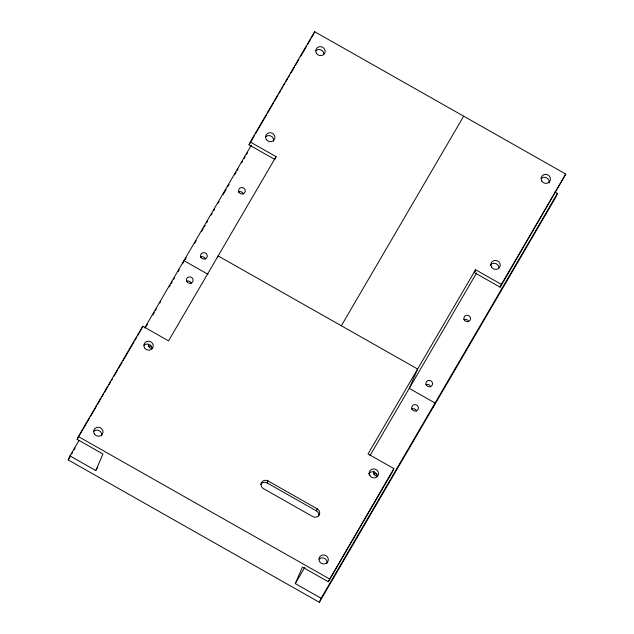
<?xml version="1.0" encoding="UTF-8"?>
<svg xmlns="http://www.w3.org/2000/svg" width="634" height="634" viewBox="0 0 634 634"><rect width="100%" height="100%" fill="white"/><g stroke="black" fill="none" stroke-linecap="round" stroke-linejoin="round"><path stroke-width="0.95" d="M554.813 191.959L557.397 193.425L555.653 197.451L319.354 602.3L68.226 459.935L69.97 455.901L78.933 440.559M69.97 455.901L95.789 470.539L102.946 454.007L77.126 439.37L78.347 436.549L142.737 326.233L168.549 340.87L276.075 156.646L250.264 142.016L314.646 31.7L565.774 174.065L500.163 287.194L474.351 272.565L475.571 269.735L501.391 284.373L500.163 287.194M141.517 329.054L142.737 326.233M182.537 263.879L183.939 260.653L208.031 274.316M274.855 159.467L249.043 144.837L250.264 142.016M313.735 33.816L314.646 31.7M217.367 257.689L218.128 255.93L417.624 369.02L409.247 388.38L435.059 403.018L433.315 407.044M275.164 158.762L276.075 156.646M260.74 484.463A4.723 4.47 23.4 0 1 267.104 482.934L267.976 480.913L317.262 508.856A4.723 4.47 23.4 0 1 319.116 515.046A4.723 4.47 23.4 0 1 312.752 516.575L263.467 488.64A4.723 4.47 23.4 0 1 261.612 482.45A4.723 4.47 23.4 0 1 267.976 480.913M318.688 515.981A4.723 4.47 23.4 0 0 316.39 510.869L317.262 508.856M319.354 602.3L321.097 598.266L295.278 583.629L302.434 567.097L328.253 581.727L392.636 471.419L393.865 468.597L368.045 453.96L475.571 269.735M328.253 581.727L393.865 468.597M77.126 439.37L89.608 417.988M90.607 416.276L96.59 406.022M97.588 404.31L101.083 398.318M102.082 396.615L103.58 394.047M104.578 392.335L108.073 386.352M109.072 384.64L110.57 382.072M111.568 380.368L112.567 378.656M114.065 376.089L117.559 370.105M118.558 368.394L122.045 362.41M123.044 360.698L134.028 341.885M135.026 340.173L136.524 337.605M137.523 335.901L141.017 329.91M249.043 144.837L254.527 135.43M255.526 133.719L266.51 114.905M267.508 113.193L273.5 102.93M274.498 101.226L277.985 95.235M278.984 93.531L280.482 90.963M281.48 89.251L282.978 86.684M283.977 84.98L284.975 83.268M285.974 81.556L287.471 78.988M288.47 77.277L289.469 75.573M290.966 73.005L294.461 67.022M295.46 65.31L298.955 59.319M300.453 56.759L306.436 46.496M307.435 44.784L310.929 38.801M311.928 37.089L313.426 34.521M144.623 328.008L251.341 145.162M68.226 459.935L70.715 455.672M71.713 453.968L72.704 452.264M74.202 449.704L75.192 448M145.86 326.93L147.357 324.37M152.826 314.987L154.324 312.435M155.314 310.731L156.313 309.02M159.792 303.052L160.79 301.348M169.254 286.853L170.245 285.149M171.243 283.446L172.234 281.742M173.732 279.182L174.722 277.478M178.209 271.511L179.208 269.799M185.183 259.552L186.182 257.84M194.67 243.297L196.168 240.73M201.667 231.323L203.165 228.755M204.164 227.043L205.162 225.332M206.66 222.764L207.659 221.06M211.154 215.069L212.152 213.357M213.65 210.789L214.649 209.077M218.144 203.094L219.142 201.382M223.136 194.535L226.132 189.4M227.63 186.84L229.128 184.272M234.62 174.857L236.117 172.297M237.116 170.586L238.115 168.874M241.609 162.883L242.608 161.171M244.106 158.603L245.104 156.891M246.602 154.331L247.601 152.62M95.789 470.539L97.779 467.131M341.346 325.781L463.684 116.188M474.351 272.565L475.349 270.853M295.278 583.629L304.74 567.43M369.931 455.735L476.657 272.889M501.391 284.373L565.774 174.065M321.097 598.266L557.397 193.425M267.104 482.934L316.39 510.869M78.347 436.549L329.474 578.905M200.447 257.047A3.376 3.194 23.4 0 1 205.392 259.092M425.755 384.775A3.376 3.194 23.4 0 1 430.7 386.819M238.432 191.967A3.376 3.194 23.4 0 1 243.385 194.012M463.739 319.694A3.376 3.194 23.4 0 1 468.692 321.739M315.867 50.728A4.723 4.47 23.4 0 1 323.934 54.064M265.646 136.77A4.723 4.47 23.4 0 1 273.579 141.271M541.174 178.455A4.723 4.47 23.4 0 1 549.115 182.949M490.233 265.416A4.723 4.47 23.4 0 1 499.021 267.833M411.593 409.049A3.376 3.194 23.4 0 1 416.538 411.094M186.277 281.322A3.376 3.194 23.4 0 1 191.23 283.366M373.6 474.129A3.376 3.194 23.4 0 1 376.945 474.192M148.293 346.402A3.376 3.194 23.4 0 1 151.637 346.465M377.159 476.134A3.376 3.194 23.4 0 1 374.147 471.252M152.707 348.312A3.376 3.194 23.4 0 1 148.522 344.294M319.045 559.029A4.723 4.47 23.4 0 1 326.978 563.531M368.544 473.907A4.723 4.47 23.4 0 1 377.333 476.324M143.958 345.261A4.723 4.47 23.4 0 1 152.025 348.597M93.737 431.302A4.723 4.47 23.4 0 1 101.67 435.804M201.065 257.396A3.376 3.194 23.4 0 0 206.858 257.499A3.376 3.194 23.4 0 0 203.855 252.617A3.376 3.194 23.4 0 0 201.065 257.396M239.058 192.308A3.376 3.194 23.4 0 0 244.851 192.411A3.376 3.194 23.4 0 0 241.839 187.529A3.376 3.194 23.4 0 0 239.058 192.308M491.556 267.104A4.723 4.47 23.4 0 0 499.671 267.247A4.723 4.47 23.4 0 0 495.463 260.416A4.723 4.47 23.4 0 0 491.556 267.104M541.777 181.055A4.723 4.47 23.4 0 0 549.892 181.205A4.723 4.47 23.4 0 0 545.684 174.374A4.723 4.47 23.4 0 0 541.777 181.055M426.373 385.115A3.376 3.194 23.4 0 0 432.166 385.226A3.376 3.194 23.4 0 0 429.163 380.345A3.376 3.194 23.4 0 0 426.373 385.115M464.365 320.035A3.376 3.194 23.4 0 0 470.159 320.138A3.376 3.194 23.4 0 0 467.155 315.257A3.376 3.194 23.4 0 0 464.365 320.035M266.248 139.377A4.723 4.47 23.4 0 0 274.356 139.528A4.723 4.47 23.4 0 0 270.147 132.688A4.723 4.47 23.4 0 0 266.248 139.377M316.469 53.335A4.723 4.47 23.4 0 0 324.584 53.478A4.723 4.47 23.4 0 0 320.368 46.647A4.723 4.47 23.4 0 0 316.469 53.335M412.211 409.39A3.376 3.194 23.4 0 0 418.004 409.493A3.376 3.194 23.4 0 0 415.001 404.611A3.376 3.194 23.4 0 0 412.211 409.39M186.903 281.662A3.376 3.194 23.4 0 0 192.696 281.765A3.376 3.194 23.4 0 0 189.685 276.884A3.376 3.194 23.4 0 0 186.903 281.662M94.331 433.91A4.723 4.47 23.4 0 0 102.446 434.06A4.723 4.47 23.4 0 0 98.238 427.221A4.723 4.47 23.4 0 0 94.331 433.91M144.56 347.868A4.723 4.47 23.4 0 0 152.667 348.011A4.723 4.47 23.4 0 0 148.459 341.179A4.723 4.47 23.4 0 0 144.56 347.868M369.868 475.595A4.723 4.47 23.4 0 0 377.975 475.738A4.723 4.47 23.4 0 0 373.767 468.906A4.723 4.47 23.4 0 0 369.868 475.595M319.647 561.637A4.723 4.47 23.4 0 0 327.754 561.787A4.723 4.47 23.4 0 0 323.546 554.948A4.723 4.47 23.4 0 0 319.647 561.637"/></g></svg>
